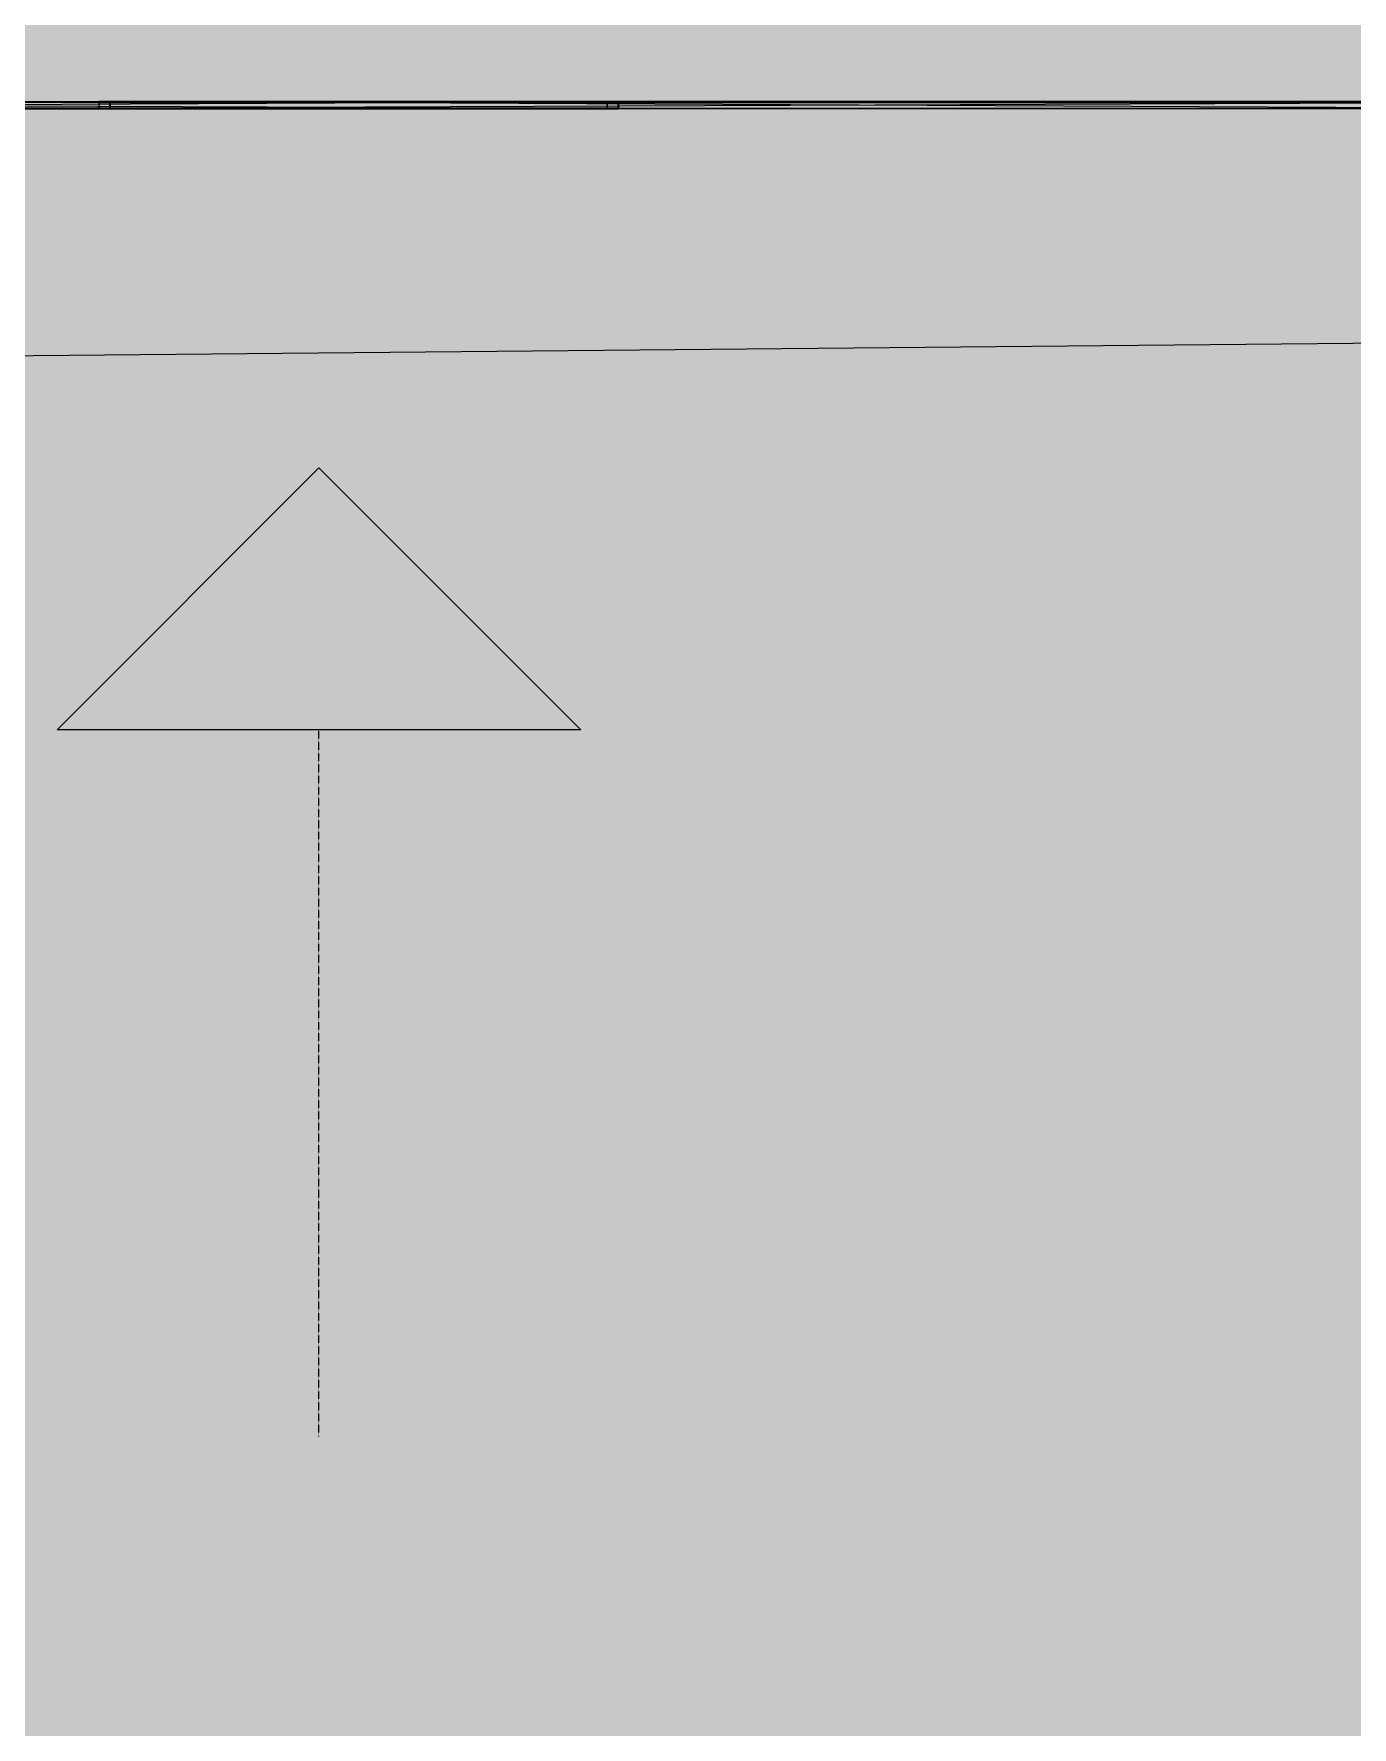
# Model space of a CAD drawing. Header units: millimetres. Extents: x 141848 to 1648660, y -465012 to -151356.
# Drawn here: x 431923 to 436328, y -276038 to -270380 of the extents above; entities that cross this region are included whole.
import ezdxf

# ---------------------------------------------------------------- set-up
doc = ezdxf.new("R2010")
doc.units = ezdxf.units.MM
doc.header["$MEASUREMENT"] = 0
doc.linetypes.add('HIDDEN', pattern=[0.375, 0.25, -0.125])
doc.layers.add('Divers - Dessin général', color=7, linetype='Continuous')

# ---------------------------------------------------------------- blocks, each defined once
blk = doc.blocks.new('Ligne_4_1', base_point=(432875.6, -275066.1))
at = {"linetype": 'Continuous', "lineweight": 5, "true_color": 0x990000}
blk.add_hatch(color=14, dxfattribs=at).paths.add_polyline_path([(432875.6, -271830.4), (432000.6, -272705.4), (433750.6, -272705.4)])
at = {"color": 14, "linetype": 'Continuous', "lineweight": 5, "true_color": 0x990000}
for p, q in [((432875.6, -271830.4), (432000.6, -272705.4)), ((432875.6, -271830.4), (433750.6, -272705.4)), ((433750.6, -272705.4), (432000.6, -272705.4))]:
    blk.add_line(p, q, dxfattribs=at)
at = {"color": 12, "linetype": 'HIDDEN', "lineweight": 5, "true_color": 0xcc0000}
blk.add_line((432875.6, -275066.1), (432875.6, -272705.4), dxfattribs=at)

msp = doc.modelspace()

# ---------------------------------------------------------------- hatches: boundary and pattern name
at = {"linetype": 'Continuous', "lineweight": 0, "true_color": 0x6f6f6f}
h = msp.add_hatch(color=8, dxfattribs=at)
h.paths.add_polyline_path([(360547.961, -275935.042), (360547.961, -295062.571), (487920.34, -293826.868), (487920.34, -270902.734), (487462.568, -270902.734), (472913.119, -271040.575), (472913.119, -163437.635), (371855.719, -163437.635), (371855.719, -271040.575), (371882.482, -271040.57), (371882.665, -272000.514, -0.40942736), (367883.201, -275935.042)])
h.paths.add_polyline_path([(377135.103, -260639.953), (373845.103, -260639.953), (373845.103, -248364.953), (373845.103, -243089.974), (373845.103, -242189.974), (377135.103, -242189.974)], flags=0)
h.paths.add_polyline_path([(415474.561, -260810.571), (380202.952, -260810.571), (380202.952, -230015.57), (380202.952, -193810.571), (380202.952, -171995.57), (431505.799, -171995.57), (464309.564, -171995.57), (464309.564, -262266.885), (436549.587, -262266.885), (436549.587, -189810.571), (412055.061, -189810.571), (412055.061, -201780.57), (412055.061, -204495.57), (415454.069, -204495.57), (415454.069, -208495.57), (415454.069, -218295.57), (405655.061, -218295.57), (405655.061, -222495.57), (415474.561, -222495.57)], flags=0)
h.paths.add_polyline_path([(381436.562, -269433.913, -0.09031866), (381558.292, -268727.623, -0.20144873), (382612.158, -267592.74, -0.10421145), (383417.525, -267415.055), (384017.498, -267409.371, -0.10404461), (384824.873, -267571.244, -0.23825546), (385983.776, -268953.318, -0.05518862), (386036.355, -269390.334), (386038.45, -269611.438), (386050.565, -270890.267), (385792.102, -271892.761, -0.26794919), (384069.602, -272909.124), (383469.629, -272914.808, -0.19371746), (382078.771, -272370.185, -0.07056876), (381728.183, -271931.262, -0.1316525), (381450.772, -270933.845)], flags=0)
h.paths.add_polyline_path([(392016.505, -273452.052), (392030.007, -267377.824, -0.3805567), (394016.505, -265609.826), (394094.233, -265609.826), (394094.233, -270609.826), (409094.233, -270609.826), (409094.233, -265609.826), (414055.71, -265609.826, -0.41421356), (415555.71, -267109.826), (415555.71, -273660.699, -0.34550161), (413836.804, -275433.432), (394027.271, -275599.002, -0.4157911), (392016.505, -273599.031)], flags=0)
h.paths.add_polyline_path([(424209.612, -271504.083, -0.13447393), (423930.467, -270484.937), (423930.467, -268984.937, -0.41421356), (425930.467, -266984.937), (426530.467, -266984.937, -0.41421356), (428530.467, -268984.937), (428530.467, -270484.937, -0.12882035), (428273.55, -271465.581, -0.27093629), (426530.467, -272484.937), (425930.467, -272484.937, -0.26498)], flags=0)
h.paths.add_polyline_path([(436562.206, -273329.325), (436569.468, -267730.336, -0.09856151), (436800.237, -266943.721), (436817.2, -266951.545, -0.258849), (438654.998, -265605.827), (438652.661, -265587.294), (439337.088, -265587.294), (439337.088, -265687.294), (439337.088, -270687.294), (469237.088, -270687.294), (469237.088, -265687.294), (470907.523, -265687.294), (472885.813, -265687.294), (472885.813, -267687.294), (472885.813, -271062.255, 0.00134576), (472885.842, -271073.021), (472896.728, -273095.233, -0.41421356), (470907.523, -275105.97), (462184.053, -275105.97, -0.00518896), (462130.957, -275116.103), (454147.511, -275196.191), (438770.531, -275253.24, -0.38655333), (436572.608, -273475.385, -0.02518922)], flags=0)

# ---------------------------------------------------------------- linework, layer by layer
at = {"color": 7, "linetype": 'Continuous', "lineweight": 20, "flags": 128}
for points in [[(429288.345, -270606.21), (433838.147, -270606.21)], [(429288.345, -270627.746), (433838.147, -270606.21)], [(433839.093, -270608.61), (429295.297, -270608.61)], [(429295.297, -270610.603), (433839.093, -270627.81)], [(432140.909, -270608.61), (432139.964, -270606.21)], [(432177.782, -270606.21), (432139.964, -270606.21)], [(432139.964, -270606.21), (432139.964, -270630.21)], [(432140.909, -270608.61), (432139.964, -270630.21)], [(432177.782, -270606.21), (432140.909, -270608.61)], [(432176.836, -270608.61), (432140.909, -270608.61)], [(432140.909, -270608.61), (432140.909, -270627.81)], [(432176.836, -270608.746), (432140.909, -270608.61)], [(432140.909, -270608.61), (432176.836, -270608.61)], [(432140.909, -270627.81), (432140.909, -270608.61)], [(432176.836, -270608.61), (432177.782, -270606.21)], [(432176.836, -270608.61), (436720.632, -270608.61)], [(432176.836, -270627.81), (432176.836, -270608.61)], [(432176.836, -270608.61), (432176.836, -270627.81)], [(432177.782, -270630.21), (432176.836, -270608.61)], [(436720.632, -270610.603), (432176.836, -270627.81)], [(436727.584, -270606.21), (432177.782, -270606.21)], [(436727.584, -270627.746), (432177.782, -270606.21)], [(432177.782, -270606.21), (432177.782, -270630.21)], [(433838.147, -270606.21), (433875.965, -270606.21)], [(433838.147, -270606.21), (433875.02, -270608.61)], [(433839.093, -270608.61), (433838.147, -270606.21)], [(433838.147, -270606.21), (433838.147, -270630.21)], [(433838.147, -270630.21), (433839.093, -270608.61)], [(433839.093, -270608.61), (433875.02, -270608.61)], [(433839.093, -270608.746), (433875.02, -270608.61)], [(433839.093, -270627.81), (433839.093, -270608.61)], [(433875.02, -270608.61), (433839.093, -270608.61)], [(433839.093, -270608.61), (433839.093, -270627.81)], [(433875.02, -270608.61), (433875.965, -270606.21)], [(433875.02, -270608.61), (433875.02, -270627.81)], [(433875.02, -270608.61), (433875.965, -270630.21)], [(433875.02, -270627.81), (433875.02, -270608.61)], [(433875.965, -270606.21), (433875.965, -270630.21)], [(429288.345, -270630.21), (433838.147, -270630.21)], [(433839.093, -270627.81), (429295.297, -270627.81)], [(432176.836, -270627.81), (432139.964, -270630.21)], [(432140.909, -270627.81), (432139.964, -270630.21)], [(432177.782, -270630.21), (432139.964, -270630.21)], [(432140.909, -270627.81), (432176.836, -270627.81)], [(432176.836, -270627.81), (432140.909, -270627.81)], [(432176.836, -270627.81), (436720.632, -270627.81)], [(432177.782, -270630.21), (432176.836, -270627.81)], [(436727.584, -270630.21), (432177.782, -270630.21)], [(433838.147, -270630.21), (433839.093, -270627.81)], [(433838.147, -270630.21), (433875.965, -270630.21)], [(433875.02, -270627.81), (433839.093, -270627.81)], [(433839.093, -270627.81), (433875.02, -270627.81)], [(433839.093, -270627.81), (433875.965, -270630.21)], [(433875.02, -270627.81), (433875.965, -270630.21)]]:
    msp.add_lwpolyline(points, dxfattribs=at)
at = {"layer": 'Divers - Dessin général', "color": 14, "linetype": 'Continuous', "lineweight": 5, "true_color": 0x990000}
msp.add_lwpolyline([(472905.195, -163437.635), (472885.813, -271067.638), (371555.907, -272027.634), (371538.537, -197317.635), (371535.195, -163437.635)], close=True, dxfattribs=at)

# ---------------------------------------------------------------- block references
at = {"color": 12, "linetype": 'HIDDEN', "lineweight": 5, "true_color": 0xcc0000}
msp.add_blockref('Ligne_4_1', (432875.626, -275066.066), dxfattribs=at)

doc.saveas('drawing.dxf')
